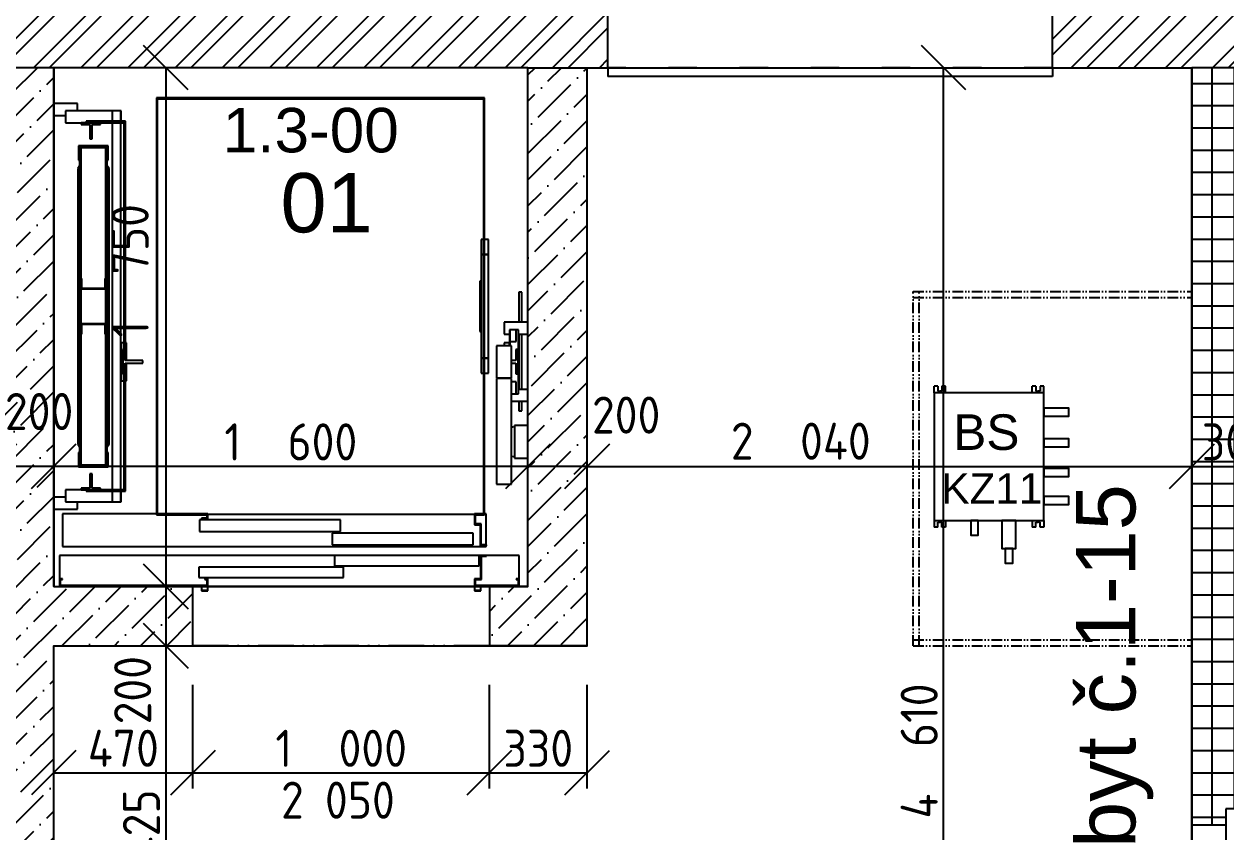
# Model space of a CAD drawing. Extents: x 4511820 to 5180432, y -1526536 to -944957.
# Drawn here: x 5105292 to 5109347, y -1288903 to -1286178 of the extents above; entities that cross this region are included whole.
import ezdxf

# ---------------------------------------------------------------- set-up
doc = ezdxf.new("R2010")
doc.units = 0
doc.header["$MEASUREMENT"] = 0
doc.linetypes.add('ACAD_ISO03W100', pattern=[30, 12, -18])
doc.linetypes.add('ACAD_ISO12W100', pattern=[22, 12, -3, 0.5, -3, 0.5, -3])
doc.layers.get('0').update_dxf_attribs({"linetype": 'CONTINUOUS'})
doc.layers.get('Defpoints').update_dxf_attribs({"color": 61, "linetype": 'CONTINUOUS'})
for name, color, linetype in [('KÓTY', 4, 'CONTINUOUS'), ('MÚRY', 1, 'CONTINUOUS'), ('Plochy', 41, 'CONTINUOUS'), ('POPIS', 7, 'CONTINUOUS'), ('POZEMOK', 7, 'CONTINUOUS'), ('TENKÁ', 7, 'CONTINUOUS'), ('ZZ-chladenie', 133, 'CONTINUOUS'), ('ŠRAFY', 82, 'CONTINUOUS')]:
    doc.layers.add(name, color=color, linetype=linetype)
doc.styles.add('ARIAL', font='arial.ttf')
doc.styles.add('Style-Arial', font='arial.ttf')
doc.styles.add('STYLE1', font='isocp.shx')
doc.dimstyles.new('STANDARD-50', dxfattribs={"dimtxt": 125, "dimasz": 150, "dimexe": 10, "dimexo": 200, "dimgap": 20, "dimtad": 1, "dimdsep": 46, "dimlunit": 6, "dimtxsty": 'STYLE1', "dimblk1": 'OBLIQUE', "dimblk2": 'OBLIQUE', "dimsah": 1, "dimcen": 2.5, "dimse1": 1, "dimse2": 1, "dimadec": 0, "dimazin": 0, "dimtfac": 1, "dimtmove": 1, "dimatfit": 3, "dimldrblk": 'OBLIQUE', "dimfxl": 1, "dimtolj": 1, "dimtzin": 0, "dimarcsym": 0})
pattern_1 = [(45, (115395, 30907.69), (-79.549513, 79.549513), []), (45, (115448.03, 30907.69), (-79.549513, 79.549513), [])]
pattern_2 = [(45, (604181.81, 171484.67), (33.1456304, 121.533978), [156.25, -31.25, 0, -31.25])]

# ---------------------------------------------------------------- blocks, each defined once
blk = doc.blocks.new('_OBLIQUE')
at = {"color": 0, "linetype": 'ByBlock'}
blk.add_line((-0.5, -0.5), (0.5, 0.5), dxfattribs=at)
blk = doc.blocks.new('*D24715')
at = {"layer": 'Defpoints', "color": 0}
for p in [(5109232.5, -1283275.5), (5109232.5, -1286325.2), (5109532.5, -1286325.2)]:
    blk.add_point(p, dxfattribs=at)
at = {"layer": 'KÓTY', "color": 0, "lineweight": -2}
blk.add_line((5109532.5, -1283275.5), (5109232.5, -1283275.5), dxfattribs=at)
at = {"layer": 'KÓTY', "color": 0, "linetype": 'ByBlock', "lineweight": -2, "xscale": 150, "yscale": 150, "zscale": 150, "rotation": 180}
blk.add_blockref('_OBLIQUE', (5109232.5, -1283275.5), dxfattribs=at)
at = {"layer": 'KÓTY', "color": 0, "linetype": 'ByBlock', "lineweight": -2, "xscale": 150, "yscale": 150, "zscale": 150}
blk.add_blockref('_OBLIQUE', (5109532.5, -1283275.5), dxfattribs=at)
at = {"layer": 'KÓTY', "color": 0, "insert": (5109382.5, -1283193), "char_height": 125, "attachment_point": 5, "style": 'STYLE1'}
blk.add_mtext('\\A1;300', dxfattribs=at)
blk = doc.blocks.new('*D24716')
at = {"layer": 'Defpoints', "color": 0}
for p in [(5102892.5, -1283275.5), (5102892.5, -1286325.2), (5109232.5, -1286325.2)]:
    blk.add_point(p, dxfattribs=at)
at = {"layer": 'KÓTY', "color": 0, "lineweight": -2}
blk.add_line((5109232.5, -1283275.5), (5102892.5, -1283275.5), dxfattribs=at)
at = {"layer": 'KÓTY', "color": 0, "linetype": 'ByBlock', "lineweight": -2, "xscale": 150, "yscale": 150, "zscale": 150, "rotation": 180}
blk.add_blockref('_OBLIQUE', (5102892.5, -1283275.5), dxfattribs=at)
at = {"layer": 'KÓTY', "color": 0, "linetype": 'ByBlock', "lineweight": -2, "xscale": 150, "yscale": 150, "zscale": 150}
blk.add_blockref('_OBLIQUE', (5109232.5, -1283275.5), dxfattribs=at)
at = {"layer": 'KÓTY', "color": 0, "insert": (5106062.5, -1283193), "char_height": 125, "attachment_point": 5, "style": 'STYLE1'}
blk.add_mtext('\\A1;6ﾠ340', dxfattribs=at)
blk = doc.blocks.new('*D24862')
at = {"layer": 'Defpoints', "color": 0}
for p in [(5106992.5, -1287670), (5106992.5, -1287840.7), (5107192.5, -1288040.7)]:
    blk.add_point(p, dxfattribs=at)
at = {"layer": 'KÓTY', "color": 0, "lineweight": -2}
blk.add_line((5107192.5, -1287670), (5106992.5, -1287670), dxfattribs=at)
at = {"layer": 'KÓTY', "color": 0, "linetype": 'ByBlock', "lineweight": -2, "xscale": 150, "yscale": 150, "zscale": 150, "rotation": 180}
blk.add_blockref('_OBLIQUE', (5106992.5, -1287670), dxfattribs=at)
at = {"layer": 'KÓTY', "color": 0, "linetype": 'ByBlock', "lineweight": -2, "xscale": 150, "yscale": 150, "zscale": 150}
blk.add_blockref('_OBLIQUE', (5107192.5, -1287670), dxfattribs=at)
at = {"layer": 'KÓTY', "color": 0, "insert": (5107324, -1287497), "char_height": 125, "attachment_point": 5, "style": 'STYLE1'}
blk.add_mtext('\\A1;200', dxfattribs=at)
blk = doc.blocks.new('*D24863')
at = {"layer": 'Defpoints', "color": 0}
for p in [(5105392.5, -1287670), (5105392.5, -1287840.7), (5106992.5, -1287840.7)]:
    blk.add_point(p, dxfattribs=at)
at = {"layer": 'KÓTY', "color": 0, "lineweight": -2}
blk.add_line((5106992.5, -1287670), (5105392.5, -1287670), dxfattribs=at)
at = {"layer": 'KÓTY', "color": 0, "linetype": 'ByBlock', "lineweight": -2, "xscale": 150, "yscale": 150, "zscale": 150, "rotation": 180}
blk.add_blockref('_OBLIQUE', (5105392.5, -1287670), dxfattribs=at)
at = {"layer": 'KÓTY', "color": 0, "linetype": 'ByBlock', "lineweight": -2, "xscale": 150, "yscale": 150, "zscale": 150}
blk.add_blockref('_OBLIQUE', (5106992.5, -1287670), dxfattribs=at)
at = {"layer": 'KÓTY', "color": 0, "insert": (5106192.5, -1287587.5), "char_height": 125, "attachment_point": 5, "style": 'STYLE1'}
blk.add_mtext('\\A1;1ﾠ600', dxfattribs=at)
blk = doc.blocks.new('*D24864')
at = {"layer": 'Defpoints', "color": 0}
for p in [(5105192.5, -1287670), (5105192.5, -1287750.7), (5105392.5, -1287840.7)]:
    blk.add_point(p, dxfattribs=at)
at = {"layer": 'KÓTY', "color": 0, "lineweight": -2}
blk.add_line((5105392.5, -1287670), (5105192.5, -1287670), dxfattribs=at)
at = {"layer": 'KÓTY', "color": 0, "linetype": 'ByBlock', "lineweight": -2, "xscale": 150, "yscale": 150, "zscale": 150, "rotation": 180}
blk.add_blockref('_OBLIQUE', (5105192.5, -1287670), dxfattribs=at)
at = {"layer": 'KÓTY', "color": 0, "linetype": 'ByBlock', "lineweight": -2, "xscale": 150, "yscale": 150, "zscale": 150}
blk.add_blockref('_OBLIQUE', (5105392.5, -1287670), dxfattribs=at)
at = {"layer": 'KÓTY', "color": 0, "insert": (5105343.3, -1287485), "char_height": 125, "attachment_point": 5, "style": 'STYLE1'}
blk.add_mtext('\\A1;200', dxfattribs=at)
blk = doc.blocks.new('*D24902')
at = {"layer": 'Defpoints', "color": 0}
for p in [(5108395, -1286325.2), (5108762.5, -1286325.2), (5108432.5, -1290935.2)]:
    blk.add_point(p, dxfattribs=at)
at = {"layer": 'KÓTY', "color": 0, "lineweight": -2}
blk.add_line((5108395, -1290935.2), (5108395, -1286325.2), dxfattribs=at)
at = {"layer": 'KÓTY', "color": 0, "linetype": 'ByBlock', "lineweight": -2, "xscale": 150, "yscale": 150, "zscale": 150}
for p, rotation in [((5108395, -1286325.2), 90), ((5108395, -1290935.2), 270)]:
    blk.add_blockref('_OBLIQUE', p, dxfattribs=dict(at, rotation=rotation))
at = {"layer": 'KÓTY', "color": 0, "insert": (5108312.5, -1288630.2), "char_height": 125, "attachment_point": 5, "rotation": 90, "style": 'STYLE1'}
blk.add_mtext('\\A1;4ﾠ610', dxfattribs=at)
blk = doc.blocks.new('*D25607')
at = {"layer": 'Defpoints', "color": 0}
for p in [(5105392.5, -1288275.2), (5105862.5, -1288275.2), (5105862.5, -1288703.5)]:
    blk.add_point(p, dxfattribs=at)
at = {"layer": 'KÓTY', "color": 0, "lineweight": -2}
blk.add_line((5105392.5, -1288703.5), (5105862.5, -1288703.5), dxfattribs=at)
at = {"layer": 'KÓTY', "color": 0, "linetype": 'ByBlock', "lineweight": -2, "xscale": 150, "yscale": 150, "zscale": 150, "rotation": 180}
blk.add_blockref('_OBLIQUE', (5105392.5, -1288703.5), dxfattribs=at)
at = {"layer": 'KÓTY', "color": 0, "linetype": 'ByBlock', "lineweight": -2, "xscale": 150, "yscale": 150, "zscale": 150}
blk.add_blockref('_OBLIQUE', (5105862.5, -1288703.5), dxfattribs=at)
at = {"layer": 'KÓTY', "color": 0, "insert": (5105627.5, -1288621), "char_height": 125, "attachment_point": 5, "style": 'STYLE1'}
blk.add_mtext('\\A1;470', dxfattribs=at)
blk = doc.blocks.new('*D25608')
at = {"layer": 'Defpoints', "color": 0}
for p in [(5105862.5, -1288275.2), (5106862.5, -1288275.2), (5106862.5, -1288703.5)]:
    blk.add_point(p, dxfattribs=at)
at = {"layer": 'KÓTY', "color": 0, "lineweight": -2}
blk.add_line((5105862.5, -1288703.5), (5106862.5, -1288703.5), dxfattribs=at)
at = {"layer": 'KÓTY', "color": 0, "linetype": 'ByBlock', "lineweight": -2, "xscale": 150, "yscale": 150, "zscale": 150, "rotation": 180}
blk.add_blockref('_OBLIQUE', (5105862.5, -1288703.5), dxfattribs=at)
at = {"layer": 'KÓTY', "color": 0, "linetype": 'ByBlock', "lineweight": -2, "xscale": 150, "yscale": 150, "zscale": 150}
blk.add_blockref('_OBLIQUE', (5106862.5, -1288703.5), dxfattribs=at)
at = {"layer": 'KÓTY', "color": 0, "insert": (5106362.5, -1288621), "char_height": 125, "attachment_point": 5, "style": 'STYLE1'}
blk.add_mtext('\\A1;1ﾠ000', dxfattribs=at)
blk = doc.blocks.new('*D25609')
at = {"layer": 'Defpoints', "color": 0}
for p in [(5106862.5, -1288275.2), (5107192.5, -1288275.2), (5107192.5, -1288703.5)]:
    blk.add_point(p, dxfattribs=at)
at = {"layer": 'KÓTY', "color": 0, "lineweight": -2}
blk.add_line((5106862.5, -1288703.5), (5107192.5, -1288703.5), dxfattribs=at)
at = {"layer": 'KÓTY', "color": 0, "linetype": 'ByBlock', "lineweight": -2, "xscale": 150, "yscale": 150, "zscale": 150, "rotation": 180}
blk.add_blockref('_OBLIQUE', (5106862.5, -1288703.5), dxfattribs=at)
at = {"layer": 'KÓTY', "color": 0, "linetype": 'ByBlock', "lineweight": -2, "xscale": 150, "yscale": 150, "zscale": 150}
blk.add_blockref('_OBLIQUE', (5107192.5, -1288703.5), dxfattribs=at)
at = {"layer": 'KÓTY', "color": 0, "insert": (5107027.5, -1288621), "char_height": 125, "attachment_point": 5, "style": 'STYLE1'}
blk.add_mtext('\\A1;330', dxfattribs=at)
blk = doc.blocks.new('*D25627')
at = {"layer": 'Defpoints', "color": 0}
for p in [(5105544, -1286325.2), (5105544, -1288075.2), (5105771, -1288075.2)]:
    blk.add_point(p, dxfattribs=at)
at = {"layer": 'KÓTY', "color": 0, "lineweight": -2}
blk.add_line((5105771, -1286325.2), (5105771, -1288075.2), dxfattribs=at)
at = {"layer": 'KÓTY', "color": 0, "linetype": 'ByBlock', "lineweight": -2, "xscale": 150, "yscale": 150, "zscale": 150}
for p, rotation in [((5105771, -1286325.2), 90), ((5105771, -1288075.2), 270)]:
    blk.add_blockref('_OBLIQUE', p, dxfattribs=dict(at, rotation=rotation))
at = {"layer": 'KÓTY', "color": 0, "insert": (5105650.5, -1287010.5), "char_height": 125, "attachment_point": 5, "rotation": 90, "style": 'STYLE1'}
blk.add_mtext('\\A1;1ﾠ750', dxfattribs=at)
blk = doc.blocks.new('*D25628')
at = {"layer": 'Defpoints', "color": 0}
for p in [(5105544, -1288075.2), (5105544, -1288275.2), (5105771, -1288275.2)]:
    blk.add_point(p, dxfattribs=at)
at = {"layer": 'KÓTY', "color": 0, "lineweight": -2}
blk.add_line((5105771, -1288075.2), (5105771, -1288275.2), dxfattribs=at)
at = {"layer": 'KÓTY', "color": 0, "linetype": 'ByBlock', "lineweight": -2, "xscale": 150, "yscale": 150, "zscale": 150}
for p, rotation in [((5105771, -1288075.2), 90), ((5105771, -1288275.2), 270)]:
    blk.add_blockref('_OBLIQUE', p, dxfattribs=dict(at, rotation=rotation))
at = {"layer": 'KÓTY', "color": 0, "insert": (5105659, -1288425), "char_height": 125, "attachment_point": 5, "rotation": 90, "style": 'STYLE1'}
blk.add_mtext('\\A1;200', dxfattribs=at)
blk = doc.blocks.new('*D25629')
at = {"layer": 'Defpoints', "color": 0}
for p in [(5105392.5, -1288275.2), (5105392.5, -1289700.2), (5105771, -1289700.2)]:
    blk.add_point(p, dxfattribs=at)
at = {"layer": 'KÓTY', "color": 0, "lineweight": -2}
blk.add_line((5105771, -1288275.2), (5105771, -1289700.2), dxfattribs=at)
at = {"layer": 'KÓTY', "color": 0, "linetype": 'ByBlock', "lineweight": -2, "xscale": 150, "yscale": 150, "zscale": 150}
for p, rotation in [((5105771, -1288275.2), 90), ((5105771, -1289700.2), 270)]:
    blk.add_blockref('_OBLIQUE', p, dxfattribs=dict(at, rotation=rotation))
at = {"layer": 'KÓTY', "color": 0, "insert": (5105688.5, -1288987.7), "char_height": 125, "attachment_point": 5, "rotation": 90, "style": 'STYLE1'}
blk.add_mtext('\\A1;1ﾠ425', dxfattribs=at)
blk = doc.blocks.new('*D25636')
at = {"layer": 'Defpoints', "color": 0}
for p in [(5109232.5, -1287670), (5107192.5, -1288275.2), (5109232.5, -1288275.2)]:
    blk.add_point(p, dxfattribs=at)
at = {"layer": 'KÓTY', "color": 0, "lineweight": -2}
blk.add_line((5107192.5, -1287670), (5109232.5, -1287670), dxfattribs=at)
at = {"layer": 'KÓTY', "color": 0, "linetype": 'ByBlock', "lineweight": -2, "xscale": 150, "yscale": 150, "zscale": 150, "rotation": 180}
blk.add_blockref('_OBLIQUE', (5107192.5, -1287670), dxfattribs=at)
at = {"layer": 'KÓTY', "color": 0, "linetype": 'ByBlock', "lineweight": -2, "xscale": 150, "yscale": 150, "zscale": 150}
blk.add_blockref('_OBLIQUE', (5109232.5, -1287670), dxfattribs=at)
at = {"layer": 'KÓTY', "color": 0, "insert": (5107913, -1287585.1), "char_height": 125, "attachment_point": 5, "style": 'STYLE1'}
blk.add_mtext('\\A1;2ﾠ040', dxfattribs=at)
blk = doc.blocks.new('*D25637')
at = {"layer": 'Defpoints', "color": 0}
for p in [(5109232.5, -1287670), (5109532.5, -1287670), (5109532.5, -1287670)]:
    blk.add_point(p, dxfattribs=at)
at = {"layer": 'KÓTY', "color": 0, "lineweight": -2}
blk.add_line((5109232.5, -1287670), (5109532.5, -1287670), dxfattribs=at)
at = {"layer": 'KÓTY', "color": 0, "linetype": 'ByBlock', "lineweight": -2, "xscale": 150, "yscale": 150, "zscale": 150, "rotation": 180}
blk.add_blockref('_OBLIQUE', (5109232.5, -1287670), dxfattribs=at)
at = {"layer": 'KÓTY', "color": 0, "linetype": 'ByBlock', "lineweight": -2, "xscale": 150, "yscale": 150, "zscale": 150}
blk.add_blockref('_OBLIQUE', (5109532.5, -1287670), dxfattribs=at)
at = {"layer": 'KÓTY', "color": 0, "insert": (5109382.5, -1287587.5), "char_height": 125, "attachment_point": 5, "style": 'STYLE1'}
blk.add_mtext('\\A1;300', dxfattribs=at)

msp = doc.modelspace()

# ---------------------------------------------------------------- hatches: boundary and pattern name
at = {"layer": 'ŠRAFY'}
h = msp.add_hatch(dxfattribs=at)
h.set_pattern_fill('ANSI32', color=256, scale=300)
h.set_pattern_definition(pattern_1)
h.paths.add_polyline_path([(5105137.5, -1285945.191), (5105137.5, -1286325.191), (5105192.5, -1286325.191), (5105392.5, -1286325.191), (5106992.5, -1286325.191), (5107192.5, -1286325.191), (5107262.5, -1286325.191), (5107262.5, -1285945.191)])
h = msp.add_hatch(dxfattribs=at)
h.set_pattern_fill('ANSI32', color=256, scale=300)
h.set_pattern_definition(pattern_1)
h.paths.add_polyline_path([(5110512.5, -1285945.191), (5108762.5, -1285945.191), (5108762.5, -1286325.191), (5109232.5, -1286325.191), (5109532.5, -1286325.191), (5110512.5, -1286325.191)])
h = msp.add_hatch(dxfattribs=at)
h.set_pattern_fill('ANSI36', color=256, scale=500)
h.set_pattern_definition(pattern_2)
h.paths.add_polyline_path([(5105862.5, -1288075.191), (5105392.5, -1288075.191), (5105392.5, -1286325.191), (5105192.5, -1286325.191), (5105192.5, -1289700.191), (5105392.5, -1289700.191), (5105392.5, -1288275.191), (5105862.5, -1288275.191)])
h = msp.add_hatch(dxfattribs=at)
h.set_pattern_fill('ANSI36', color=256, scale=500)
h.set_pattern_definition(pattern_2)
h.paths.add_polyline_path([(5106862.5, -1288275.191), (5107192.5, -1288275.191), (5107192.5, -1286325.191), (5106992.5, -1286325.191), (5106992.5, -1288075.191), (5106862.5, -1288075.191)])
at = {"layer": 'ŠRAFY', "ltscale": 0.25}
h = msp.add_hatch(dxfattribs=at)
h.set_pattern_fill('ANSI37', color=256, scale=600, angle=45)
h.set_pattern_definition([(90, (-3307273.674, 493071.734), (-75, 1e-14), []), (180, (-3307273.674, 493071.734), (-1e-14, -75), [])])
h.paths.add_polyline_path([(5109532.5, -1288825.191), (5109532.5, -1288750.191), (5109532.5, -1288635.191), (5109532.5, -1286325.191), (5109232.5, -1286325.191), (5109232.5, -1288880.191), (5109347.5, -1288880.191), (5109347.5, -1288825.191)])

# ---------------------------------------------------------------- linework, layer by layer
at = {"layer": 'KÓTY'}
for p, q in [((5105862.5, -1288756.903), (5105862.5, -1288406.903)), ((5106862.5, -1288756.903), (5106862.5, -1288406.903)), ((5107192.5, -1288756.903), (5107192.5, -1288406.903))]:
    msp.add_line(p, q, dxfattribs=at)
at = {"layer": 'MÚRY'}
for p, q in [((5107262.5, -1286325.191), (5107262.5, -1285785.191)), ((5108762.5, -1286325.191), (5108762.5, -1285785.191)), ((5105392.5, -1288075.191), (5105392.5, -1286325.191)), ((5106992.5, -1286325.191), (5105392.5, -1286325.191)), ((5106992.5, -1288075.191), (5106992.5, -1286325.191)), ((5106992.5, -1287183.941), (5106992.5, -1286325.191)), ((5107192.5, -1286325.191), (5107262.5, -1286325.191)), ((5107192.5, -1288275.191), (5107192.5, -1286325.191)), ((5108762.5, -1286325.191), (5109232.5, -1286325.191)), ((5109232.5, -1288930.191), (5109232.5, -1286325.191)), ((5105392.5, -1288075.191), (5105862.5, -1288075.191)), ((5105862.5, -1288275.191), (5105862.5, -1288075.191)), ((5106992.5, -1288075.191), (5106862.5, -1288075.191)), ((5106862.5, -1288075.191), (5106862.5, -1288275.191)), ((5105392.5, -1289700.191), (5105392.5, -1288275.191)), ((5105392.5, -1288275.191), (5105862.5, -1288275.191)), ((5107192.5, -1288275.191), (5106862.5, -1288275.191)), ((5109532.5, -1288825.191), (5109347.5, -1288825.191)), ((5109347.5, -1288825.191), (5109347.5, -1288930.191))]:
    msp.add_line(p, q, dxfattribs=at)
at = {"layer": 'Plochy'}
for points in [[(5102892.5, -1290935.191), (5102892.5, -1289385.191), (5104092.5, -1289385.191), (5104092.5, -1289665.191), (5105192.5, -1289665.191), (5105192.5, -1289700.191), (5105392.5, -1289700.191), (5105392.5, -1288275.191), (5107192.5, -1288275.191), (5107192.5, -1286325.191), (5109232.5, -1286325.191), (5109232.5, -1295280.191), (5107632.5, -1295280.191), (5107632.5, -1290935.191), (5107192.5, -1290935.191), (5107192.5, -1290820.191), (5106192.5, -1290820.191), (5106192.5, -1290935.191)], [(5106992.5, -1286325.191), (5105392.5, -1286325.191), (5105392.5, -1288075.191), (5106992.5, -1288075.191)]]:
    msp.add_lwpolyline(points, close=True, dxfattribs=at)
at = {"layer": 'POZEMOK'}
for p, q in [((5105472.5, -1286446.191), (5105392.5, -1286446.191)), ((5105472.5, -1286471.191), (5105472.5, -1286446.191)), ((5105392.5, -1286486.191), (5105432.5, -1286486.191)), ((5105432.5, -1286471.191), (5105432.5, -1286511.191)), ((5105620.25, -1286471.191), (5105432.5, -1286471.191)), ((5105619.25, -1286471.191), (5105590.25, -1286471.191)), ((5105590.25, -1286471.191), (5105590.25, -1286506.191)), ((5105619.25, -1286506.191), (5105619.25, -1286471.191)), ((5105620.25, -1286506.191), (5105620.25, -1286471.191)), ((5105432.5, -1286511.191), (5105502.5, -1286511.191)), ((5105485.75, -1286511.191), (5105485.75, -1286516.991)), ((5105550.75, -1286511.191), (5105485.75, -1286511.191)), ((5105485.75, -1286516.991), (5105514.25, -1286516.991)), ((5105502.5, -1286506.191), (5105502.5, -1286511.191)), ((5105634.5, -1286506.191), (5105502.5, -1286506.191)), ((5105502.5, -1286511.191), (5105634.5, -1286511.191)), ((5105514.25, -1286516.991), (5105514.25, -1286565.191)), ((5105522.25, -1286565.191), (5105522.25, -1286516.991)), ((5105522.25, -1286516.991), (5105550.75, -1286516.991)), ((5105550.75, -1286516.991), (5105550.75, -1286511.191)), ((5105590.25, -1286511.191), (5105590.25, -1287749.191)), ((5105619.25, -1287749.191), (5105619.25, -1286511.191)), ((5105634.5, -1286511.191), (5105629.5, -1286511.191)), ((5105629.5, -1286511.191), (5105629.5, -1287276.191)), ((5105634.5, -1286511.191), (5105634.5, -1286506.191)), ((5105634.5, -1287312.691), (5105634.5, -1286511.191)), ((5105514.25, -1286565.191), (5105522.25, -1286565.191)), ((5105576.5, -1286589.191), (5105476.5, -1286589.191)), ((5105476.5, -1286589.191), (5105476.5, -1286637.191)), ((5105479.5, -1286592.191), (5105479.5, -1286595.191)), ((5105479.5, -1286592.191), (5105479.5, -1286595.191)), ((5105479.5, -1286592.191), (5105573.5, -1286592.191)), ((5105479.5, -1286637.191), (5105479.5, -1286592.191)), ((5105485.5, -1286595.191), (5105479.5, -1286595.191)), ((5105479.5, -1286595.191), (5105479.5, -1287037.691)), ((5105485.5, -1286595.191), (5105485.5, -1286592.191)), ((5105485.5, -1286595.191), (5105485.5, -1286592.191)), ((5105567.5, -1286595.191), (5105485.5, -1286595.191)), ((5105485.5, -1287037.691), (5105485.5, -1286595.191)), ((5105488, -1286595.191), (5105488, -1286592.191)), ((5105488, -1286592.191), (5105488, -1286595.191)), ((5105565, -1286595.191), (5105565, -1286592.191)), ((5105565, -1286592.191), (5105565, -1286595.191)), ((5105573.5, -1286595.191), (5105567.5, -1286595.191)), ((5105567.5, -1286595.191), (5105567.5, -1287037.691)), ((5105568, -1286595.191), (5105568, -1286592.191)), ((5105573.5, -1286592.191), (5105573.5, -1286637.191)), ((5105573.5, -1287037.691), (5105573.5, -1286595.191)), ((5105576.5, -1286637.191), (5105576.5, -1286589.191)), ((5105476.5, -1286637.191), (5105479.5, -1286637.191)), ((5105573.5, -1286637.191), (5105576.5, -1286637.191)), ((5105479.5, -1286656.191), (5105473.5, -1286665.191)), ((5105473.5, -1286665.191), (5105473.5, -1287595.191)), ((5105579.5, -1286665.191), (5105573.5, -1286656.191)), ((5105579.5, -1287595.191), (5105579.5, -1286665.191)), ((5106835, -1286905.191), (5106835, -1286955.191)), ((5106842.5, -1286905.191), (5106835, -1286905.191)), ((5106860, -1286905.191), (5106845.5, -1286905.191)), ((5106860, -1286955.191), (5106860, -1286905.191)), ((5106835, -1286955.191), (5106835, -1287305.191)), ((5106842.5, -1286955.191), (5106835, -1286955.191)), ((5106835, -1286955.191), (5106842.5, -1286955.191)), ((5106860, -1286955.191), (5106845.5, -1286955.191)), ((5106845.5, -1286955.191), (5106860, -1286955.191)), ((5106860, -1287305.191), (5106860, -1286955.191)), ((5105485.5, -1287037.691), (5105479.5, -1287037.691)), ((5105479.5, -1287037.691), (5105479.5, -1287071.691)), ((5105485.5, -1287036.691), (5105485.5, -1287071.691)), ((5105487.5, -1287036.691), (5105485.5, -1287036.691)), ((5105485.5, -1287071.691), (5105485.5, -1287037.691)), ((5105487.5, -1287069.691), (5105487.5, -1287036.691)), ((5105565.5, -1287036.691), (5105565.5, -1287069.691)), ((5105567.5, -1287036.691), (5105565.5, -1287036.691)), ((5105567.5, -1287071.691), (5105567.5, -1287036.691)), ((5105573.5, -1287037.691), (5105567.5, -1287037.691)), ((5105567.5, -1287037.691), (5105567.5, -1287071.691)), ((5105573.5, -1287071.691), (5105573.5, -1287037.691)), ((5106830, -1287045.191), (5106830, -1287055.191)), ((5106835, -1287045.191), (5106830, -1287045.191)), ((5106830, -1287055.191), (5106830, -1287205.191)), ((5106835, -1287055.191), (5106830, -1287055.191)), ((5106835, -1287055.191), (5106835, -1287045.191)), ((5106835, -1287205.191), (5106835, -1287055.191)), ((5105479.5, -1287071.691), (5105485.5, -1287071.691)), ((5105479.5, -1287071.691), (5105479.5, -1287188.691)), ((5105485.5, -1287071.691), (5105567.5, -1287071.691)), ((5105485.5, -1287188.691), (5105485.5, -1287071.691)), ((5105565.5, -1287069.691), (5105487.5, -1287069.691)), ((5105567.5, -1287071.691), (5105567.5, -1287188.691)), ((5105567.5, -1287071.691), (5105573.5, -1287071.691)), ((5105573.5, -1287188.691), (5105573.5, -1287071.691)), ((5106971.625, -1287082.191), (5106961.625, -1287082.191)), ((5106961.625, -1287082.191), (5106961.625, -1287183.941)), ((5106971.625, -1287183.941), (5106971.625, -1287082.191)), ((5105485.5, -1287188.691), (5105479.5, -1287188.691)), ((5105479.5, -1287188.691), (5105479.5, -1287222.691)), ((5105485.5, -1287222.691), (5105485.5, -1287188.691)), ((5105485.5, -1287188.691), (5105485.5, -1287223.691)), ((5105567.5, -1287188.691), (5105485.5, -1287188.691)), ((5105487.5, -1287223.691), (5105487.5, -1287190.691)), ((5105487.5, -1287190.691), (5105565.5, -1287190.691)), ((5105565.5, -1287190.691), (5105565.5, -1287223.691)), ((5105573.5, -1287188.691), (5105567.5, -1287188.691)), ((5105567.5, -1287188.691), (5105567.5, -1287222.691)), ((5105567.5, -1287223.691), (5105567.5, -1287188.691)), ((5105573.5, -1287222.691), (5105573.5, -1287188.691)), ((5106830, -1287205.191), (5106830, -1287215.191)), ((5106830, -1287205.191), (5106835, -1287205.191)), ((5106830, -1287215.191), (5106835, -1287215.191)), ((5106835, -1287215.191), (5106835, -1287205.191)), ((5106992.5, -1287183.941), (5106912.5, -1287183.941)), ((5106912.5, -1287183.941), (5106912.5, -1287223.941)), ((5106952.5, -1287208.941), (5106930.75, -1287208.941)), ((5106930.75, -1287208.941), (5106930.75, -1287248.941)), ((5106960.75, -1287208.941), (5106931.75, -1287208.941)), ((5106931.75, -1287208.941), (5106931.75, -1287263.191)), ((5106952.5, -1287248.941), (5106952.5, -1287208.941)), ((5106960.75, -1287425.441), (5106960.75, -1287208.941)), ((5105479.5, -1287222.691), (5105485.5, -1287222.691)), ((5105479.5, -1287222.691), (5105479.5, -1287665.191)), ((5105485.5, -1287665.191), (5105485.5, -1287222.691)), ((5105485.5, -1287223.691), (5105487.5, -1287223.691)), ((5105565.5, -1287223.691), (5105567.5, -1287223.691)), ((5105567.5, -1287222.691), (5105573.5, -1287222.691)), ((5105567.5, -1287222.691), (5105567.5, -1287665.191)), ((5105573.5, -1287665.191), (5105573.5, -1287222.691)), ((5105629.5, -1287253.191), (5105620.25, -1287253.191)), ((5105620.25, -1287253.191), (5105620.25, -1287381.191)), ((5105638.25, -1287253.191), (5105634.5, -1287253.191)), ((5105638.25, -1287312.691), (5105638.25, -1287253.191)), ((5106912.5, -1287223.941), (5106930.75, -1287223.941)), ((5106930.75, -1287253.191), (5106912.75, -1287253.191)), ((5106912.75, -1287253.191), (5106912.75, -1287263.191)), ((5106930.75, -1287248.941), (5106952.5, -1287248.941)), ((5106930.75, -1287263.191), (5106930.75, -1287253.191)), ((5106960.75, -1287223.941), (5106992.5, -1287223.941)), ((5106961.625, -1287223.941), (5106961.625, -1287410.441)), ((5106971.625, -1287410.441), (5106971.625, -1287223.941)), ((5105633.5, -1287276.191), (5105625.25, -1287276.191)), ((5105625.25, -1287276.191), (5105625.25, -1287358.191)), ((5105633.5, -1287312.691), (5105633.5, -1287276.191)), ((5106937, -1287263.191), (5106887, -1287263.191)), ((5106887, -1287263.191), (5106887, -1287371.191)), ((5106937, -1287371.191), (5106937, -1287263.191)), ((5106959.75, -1287276.191), (5106951.5, -1287276.191)), ((5106951.5, -1287276.191), (5106951.5, -1287312.691)), ((5106959.75, -1287358.191), (5106959.75, -1287276.191)), ((5105693.5, -1287312.691), (5105633.5, -1287312.691)), ((5105633.5, -1287321.691), (5105693.5, -1287321.691)), ((5105633.5, -1287358.191), (5105633.5, -1287321.691)), ((5105634.5, -1287749.191), (5105634.5, -1287321.691)), ((5105638.25, -1287381.191), (5105638.25, -1287321.691)), ((5105693.5, -1287321.691), (5105693.5, -1287312.691)), ((5106835, -1287305.191), (5106835, -1287355.191)), ((5106842.5, -1287305.191), (5106835, -1287305.191)), ((5106835, -1287305.191), (5106842.5, -1287305.191)), ((5106860, -1287305.191), (5106845.5, -1287305.191)), ((5106845.5, -1287305.191), (5106860, -1287305.191)), ((5106860, -1287355.191), (5106860, -1287305.191)), ((5106951.5, -1287312.691), (5106937, -1287312.691)), ((5106937, -1287321.691), (5106951.5, -1287321.691)), ((5106951.5, -1287321.691), (5106951.5, -1287358.191)), ((5105620.25, -1287381.191), (5105629.5, -1287381.191)), ((5105625.25, -1287358.191), (5105633.5, -1287358.191)), ((5105629.5, -1287358.191), (5105629.5, -1287749.191)), ((5105634.5, -1287381.191), (5105638.25, -1287381.191)), ((5106835, -1287355.191), (5106842.5, -1287355.191)), ((5106845.5, -1287355.191), (5106860, -1287355.191)), ((5106887, -1287371.191), (5106937, -1287371.191)), ((5106937, -1287373.191), (5106887, -1287373.191)), ((5106887, -1287373.191), (5106887, -1287730.191)), ((5106890.625, -1287371.191), (5106890.625, -1287373.191)), ((5106895.625, -1287373.191), (5106895.625, -1287371.191)), ((5106906.625, -1287371.191), (5106906.625, -1287373.191)), ((5106911.625, -1287371.191), (5106911.625, -1287373.191)), ((5106912.75, -1287371.191), (5106912.75, -1287373.191)), ((5106930.75, -1287373.191), (5106930.75, -1287371.191)), ((5106931.75, -1287371.191), (5106931.75, -1287373.191)), ((5106937, -1287730.191), (5106937, -1287373.191)), ((5106951.5, -1287358.191), (5106959.75, -1287358.191)), ((5106961.625, -1287345.191), (5106960.75, -1287345.191)), ((5106960.75, -1287365.191), (5106961.625, -1287365.191)), ((5106961.625, -1287365.191), (5106961.625, -1287345.191)), ((5106952.5, -1287385.441), (5106937, -1287385.441)), ((5106952.5, -1287425.441), (5106952.5, -1287385.441)), ((5106961.625, -1287405.191), (5106960.75, -1287405.191)), ((5106992.5, -1287410.441), (5106960.75, -1287410.441)), ((5106961.625, -1287410.441), (5106961.625, -1287405.191)), ((5106937, -1287425.441), (5106960.75, -1287425.441)), ((5106937, -1287425.441), (5106952.5, -1287425.441)), ((5106937, -1287450.441), (5106992.5, -1287450.441)), ((5106961.625, -1287450.441), (5106961.625, -1287482.191)), ((5106971.625, -1287482.191), (5106971.625, -1287450.441)), ((5106961.625, -1287482.191), (5106971.625, -1287482.191)), ((5106943.5, -1287537.191), (5106937, -1287538.484)), ((5106947.5, -1287537.987), (5106943.5, -1287537.191)), ((5106992.5, -1287531.691), (5106947.5, -1287531.691)), ((5106947.5, -1287531.691), (5106947.5, -1287642.691)), ((5105473.5, -1287595.191), (5105479.5, -1287604.191)), ((5105479.5, -1287623.191), (5105476.5, -1287623.191)), ((5105476.5, -1287623.191), (5105476.5, -1287671.191)), ((5105479.5, -1287668.191), (5105479.5, -1287623.191)), ((5105573.5, -1287604.191), (5105579.5, -1287595.191)), ((5105576.5, -1287623.191), (5105573.5, -1287623.191)), ((5105573.5, -1287623.191), (5105573.5, -1287668.191)), ((5105576.5, -1287671.191), (5105576.5, -1287623.191)), ((5105479.5, -1287665.191), (5105479.5, -1287668.191)), ((5105479.5, -1287665.191), (5105479.5, -1287668.191)), ((5105479.5, -1287665.191), (5105485.5, -1287665.191)), ((5105485.5, -1287668.191), (5105485.5, -1287665.191)), ((5105485.5, -1287668.191), (5105485.5, -1287665.191)), ((5105485.5, -1287665.191), (5105567.5, -1287665.191)), ((5105488, -1287668.191), (5105488, -1287665.191)), ((5105488, -1287665.191), (5105488, -1287668.191)), ((5105565, -1287668.191), (5105565, -1287665.191)), ((5105565, -1287665.191), (5105565, -1287668.191)), ((5105567.5, -1287665.191), (5105573.5, -1287665.191)), ((5105568, -1287668.191), (5105568, -1287665.191)), ((5106937, -1287635.898), (5106943.5, -1287637.191)), ((5106943.5, -1287637.191), (5106947.5, -1287636.396)), ((5106947.5, -1287642.691), (5106992.5, -1287642.691)), ((5105476.5, -1287671.191), (5105576.5, -1287671.191)), ((5105573.5, -1287668.191), (5105479.5, -1287668.191)), ((5105522.25, -1287695.191), (5105514.25, -1287695.191)), ((5105514.25, -1287695.191), (5105514.25, -1287743.391)), ((5105522.25, -1287743.391), (5105522.25, -1287695.191)), ((5105514.25, -1287743.391), (5105485.75, -1287743.391)), ((5105485.75, -1287743.391), (5105485.75, -1287749.191)), ((5105550.75, -1287743.391), (5105522.25, -1287743.391)), ((5105550.75, -1287749.191), (5105550.75, -1287743.391)), ((5106887, -1287730.191), (5106937, -1287730.191)), ((5105432.5, -1287774.191), (5105392.5, -1287774.191)), ((5105432.5, -1287749.191), (5105432.5, -1287789.191)), ((5105502.5, -1287749.191), (5105432.5, -1287749.191)), ((5105485.75, -1287749.191), (5105550.75, -1287749.191)), ((5105502.5, -1287749.191), (5105502.5, -1287754.191)), ((5105634.5, -1287749.191), (5105502.5, -1287749.191)), ((5105502.5, -1287754.191), (5105634.5, -1287754.191)), ((5105590.25, -1287754.191), (5105590.25, -1287789.191)), ((5105619.25, -1287789.191), (5105619.25, -1287754.191)), ((5105620.25, -1287789.191), (5105620.25, -1287754.191)), ((5105629.5, -1287749.191), (5105634.5, -1287749.191)), ((5105634.5, -1287754.191), (5105634.5, -1287749.191)), ((5105392.5, -1287814.191), (5105472.5, -1287814.191)), ((5105432.5, -1287789.191), (5105620.25, -1287789.191)), ((5105472.5, -1287814.191), (5105472.5, -1287789.191)), ((5105590.25, -1287789.191), (5105619.25, -1287789.191)), ((5105739.5, -1287830.191), (5105422.5, -1287830.191)), ((5105422.5, -1287830.191), (5105422.5, -1287940.191)), ((5105912.5, -1287831.691), (5106812.5, -1287831.691)), ((5106851.5, -1287830.191), (5106845.5, -1287830.191)), ((5106851.5, -1287935.191), (5106851.5, -1287830.191)), ((5105422.5, -1287940.191), (5106851.5, -1287940.191)), ((5106851.5, -1287940.191), (5106851.5, -1287938.191)), ((5106340.05, -1287970.191), (5105412.5, -1287970.191)), ((5105412.5, -1287970.191), (5105412.5, -1288049.191)), ((5106832.5, -1287970.191), (5106827.45, -1287970.191)), ((5106852.5, -1287970.191), (5106832.5, -1287970.191)), ((5106832.5, -1287970.191), (5106832.5, -1288049.191)), ((5106835.5, -1287973.191), (5106852.5, -1287973.191)), ((5106835.5, -1288052.191), (5106835.5, -1287973.191)), ((5106962.5, -1287970.191), (5106852.5, -1287970.191)), ((5106852.5, -1287973.191), (5106852.5, -1287970.191)), ((5106962.5, -1288049.191), (5106962.5, -1287970.191)), ((5105412.5, -1288049.191), (5105412.5, -1288075.191)), ((5105422.5, -1288049.191), (5105412.5, -1288049.191)), ((5105415.5, -1288072.191), (5105415.5, -1288052.191)), ((5105415.5, -1288052.191), (5105422.5, -1288052.191)), ((5105422.5, -1288052.191), (5105422.5, -1288049.191)), ((5105912.5, -1288049.191), (5105902.5, -1288049.191)), ((5105902.5, -1288049.191), (5105902.5, -1288052.191)), ((5105902.5, -1288052.191), (5105909.5, -1288052.191)), ((5105909.5, -1288052.191), (5105909.5, -1288072.191)), ((5105912.5, -1288075.191), (5105912.5, -1288049.191)), ((5106812.5, -1288049.191), (5106812.5, -1288075.191)), ((5106832.5, -1288049.191), (5106812.5, -1288049.191)), ((5106815.5, -1288072.191), (5106815.5, -1288052.191)), ((5106815.5, -1288052.191), (5106835.5, -1288052.191)), ((5106962.5, -1288049.191), (5106952.5, -1288049.191)), ((5106952.5, -1288049.191), (5106952.5, -1288052.191)), ((5106952.5, -1288052.191), (5106959.5, -1288052.191)), ((5106959.5, -1288052.191), (5106959.5, -1288072.191)), ((5106962.5, -1288075.191), (5106962.5, -1288049.191)), ((5105909.5, -1288072.191), (5105415.5, -1288072.191)), ((5105891.5, -1288075.191), (5105862.5, -1288075.191)), ((5105891.5, -1288075.191), (5105891.5, -1288089.691)), ((5105891.5, -1288089.691), (5105912.5, -1288089.691)), ((5105892.5, -1288088.691), (5105892.5, -1288075.691)), ((5105892.5, -1288075.691), (5105897, -1288075.691)), ((5105911.5, -1288088.691), (5105892.5, -1288088.691)), ((5105897, -1288075.691), (5105897, -1288075.191)), ((5105907, -1288075.191), (5105897, -1288075.191)), ((5105907, -1288075.191), (5105907, -1288075.691)), ((5105907, -1288075.691), (5105911.5, -1288075.691)), ((5105911.5, -1288075.691), (5105911.5, -1288088.691)), ((5105912.5, -1288089.691), (5105912.5, -1288075.191)), ((5105912.5, -1288075.191), (5106812.5, -1288075.191)), ((5106812.5, -1288075.191), (5105912.5, -1288075.191)), ((5106812.5, -1288075.191), (5106812.5, -1288089.691)), ((5106812.5, -1288089.691), (5106833.5, -1288089.691)), ((5106813.5, -1288088.691), (5106813.5, -1288075.691)), ((5106813.5, -1288075.691), (5106818, -1288075.691)), ((5106832.5, -1288088.691), (5106813.5, -1288088.691)), ((5106959.5, -1288072.191), (5106815.5, -1288072.191)), ((5106818, -1288075.691), (5106818, -1288075.191)), ((5106828, -1288075.191), (5106818, -1288075.191)), ((5106828, -1288075.191), (5106828, -1288075.691)), ((5106828, -1288075.691), (5106832.5, -1288075.691)), ((5106832.5, -1288075.691), (5106832.5, -1288088.691)), ((5106833.5, -1288089.691), (5106833.5, -1288075.191)), ((5106862.5, -1288075.191), (5106833.5, -1288075.191))]:
    msp.add_line(p, q, dxfattribs=at)
at = {"layer": 'TENKÁ'}
for p, q in [((5105392.5, -1286325.191), (5105192.5, -1286325.191)), ((5106992.5, -1286325.191), (5107192.5, -1286325.191)), ((5109532.5, -1286325.191), (5109232.5, -1286325.191)), ((5105739.5, -1286427.191), (5105739.5, -1287833.191)), ((5106845.5, -1286427.191), (5105739.5, -1286427.191)), ((5105742.5, -1287833.191), (5105742.5, -1286430.191)), ((5105742.5, -1286430.191), (5106842.5, -1286430.191)), ((5106842.5, -1286430.191), (5106842.5, -1287830.191)), ((5106845.5, -1287833.191), (5106845.5, -1286427.191)), ((5105739.5, -1287833.191), (5105742.5, -1287833.191)), ((5105912.5, -1287830.191), (5105742.5, -1287830.191)), ((5105742.5, -1287830.191), (5105742.5, -1287833.191)), ((5105742.5, -1287833.191), (5105909.5, -1287833.191)), ((5106359.95, -1287850.191), (5105884.05, -1287850.191)), ((5105884.05, -1287850.191), (5105884.05, -1287889.191)), ((5105909.5, -1287845.191), (5105891, -1287845.191)), ((5105891, -1287845.191), (5105891, -1287848.191)), ((5105891, -1287848.191), (5105912.5, -1287848.191)), ((5105909.5, -1287833.191), (5105909.5, -1287845.191)), ((5105912.5, -1287848.191), (5105912.5, -1287830.191)), ((5106359.95, -1287889.191), (5106359.95, -1287850.191)), ((5106812.5, -1287830.191), (5106812.5, -1287867.191)), ((5106842.5, -1287830.191), (5106812.5, -1287830.191)), ((5106812.5, -1287867.191), (5106831.5, -1287867.191)), ((5106815.5, -1287864.191), (5106815.5, -1287833.191)), ((5106815.5, -1287833.191), (5106845.5, -1287833.191)), ((5106834.5, -1287864.191), (5106815.5, -1287864.191)), ((5106831.5, -1287867.191), (5106831.5, -1287938.191)), ((5106834.5, -1287935.191), (5106834.5, -1287864.191)), ((5105884.05, -1287889.191), (5106359.95, -1287889.191)), ((5106807.45, -1287895.191), (5106331.55, -1287895.191)), ((5106331.55, -1287895.191), (5106331.55, -1287934.191)), ((5106807.45, -1287934.191), (5106807.45, -1287895.191)), ((5106331.55, -1287934.191), (5106807.45, -1287934.191)), ((5106831.5, -1287938.191), (5106853, -1287938.191)), ((5106853, -1287935.191), (5106834.5, -1287935.191)), ((5106853, -1287938.191), (5106853, -1287935.191)), ((5106827.45, -1287970.191), (5106340.05, -1287970.191)), ((5106340.05, -1287970.191), (5106340.05, -1288005.191)), ((5106827.45, -1288005.191), (5106827.45, -1287970.191)), ((5106369.95, -1288010.191), (5105882.55, -1288010.191)), ((5105882.55, -1288010.191), (5105882.55, -1288045.191)), ((5106340.05, -1288005.191), (5106827.45, -1288005.191)), ((5106369.95, -1288045.191), (5106369.95, -1288010.191)), ((5105882.55, -1288045.191), (5106369.95, -1288045.191)), ((5109347.5, -1288880.191), (5109232.5, -1288880.191))]:
    msp.add_line(p, q, dxfattribs=at)
at = {"layer": 'TENKÁ', "linetype": 'ACAD_ISO03W100', "ltscale": 8}
msp.add_line((5108762.5, -1286325.191), (5107262.5, -1286325.191), dxfattribs=at)
at = {"layer": 'TENKÁ', "ltscale": 0.25}
for p, q in [((5107262.5, -1286325.191), (5107262.5, -1286355.191)), ((5108762.5, -1286325.191), (5108762.5, -1286355.191)), ((5108762.5, -1286355.191), (5107262.5, -1286355.191))]:
    msp.add_line(p, q, dxfattribs=at)
at = {"layer": 'TENKÁ', "color": 8, "linetype": 'ACAD_ISO12W100', "lineweight": -2, "ltscale": 3}
for p, q in [((5108292.5, -1288275.191), (5108292.5, -1287080.191)), ((5108292.5, -1287080.191), (5109232.5, -1287080.191)), ((5108312.5, -1288275.191), (5108312.5, -1287080.191)), ((5108292.5, -1287100.191), (5109232.5, -1287100.191)), ((5108292.5, -1288255.191), (5109232.5, -1288255.191)), ((5108292.5, -1288275.191), (5109232.5, -1288275.191))]:
    msp.add_line(p, q, dxfattribs=at)
at = {"layer": 'TENKÁ', "linetype": 'ACAD_ISO12W100', "ltscale": 10}
msp.add_line((5106862.5, -1288275.191), (5105862.5, -1288275.191), dxfattribs=at)
at = {"layer": 'ZZ-chladenie'}
for p, q in [((5108362.5, -1287422.191), (5108362.5, -1287399.287)), ((5108374.882, -1287399.287), (5108362.5, -1287399.287)), ((5108374.882, -1287399.287), (5108374.882, -1287416.661)), ((5108374.882, -1287416.661), (5108382.061, -1287416.661)), ((5108375.882, -1287416.661), (5108383.061, -1287416.661)), ((5108389.239, -1287416.661), (5108382.061, -1287416.661)), ((5108401.621, -1287399.287), (5108389.239, -1287399.287)), ((5108389.239, -1287399.287), (5108389.239, -1287416.661)), ((5108401.621, -1287422.191), (5108401.621, -1287399.287)), ((5108693.379, -1287422.191), (5108693.379, -1287399.287)), ((5108705.761, -1287399.287), (5108693.379, -1287399.287)), ((5108705.761, -1287399.287), (5108705.761, -1287416.661)), ((5108705.761, -1287416.661), (5108712.939, -1287416.661)), ((5108706.761, -1287416.661), (5108713.939, -1287416.661)), ((5108720.118, -1287416.661), (5108712.939, -1287416.661)), ((5108732.5, -1287399.287), (5108720.118, -1287399.287)), ((5108720.118, -1287399.287), (5108720.118, -1287416.661)), ((5108732.5, -1287422.191), (5108732.5, -1287399.287)), ((5108362.5, -1287422.191), (5108362.5, -1287852.191)), ((5108732.5, -1287422.191), (5108362.5, -1287422.191)), ((5108732.5, -1287852.191), (5108732.5, -1287422.191)), ((5108362.5, -1287852.191), (5108732.5, -1287852.191)), ((5108362.5, -1287852.191), (5108362.5, -1287875.095)), ((5108374.882, -1287875.095), (5108374.882, -1287857.722)), ((5108374.882, -1287857.722), (5108382.061, -1287857.722)), ((5108375.882, -1287857.722), (5108383.061, -1287857.722)), ((5108389.239, -1287857.722), (5108382.061, -1287857.722)), ((5108389.239, -1287875.095), (5108389.239, -1287857.722)), ((5108401.621, -1287852.191), (5108401.621, -1287875.095)), ((5108693.379, -1287852.191), (5108693.379, -1287875.095)), ((5108705.761, -1287875.095), (5108705.761, -1287857.722)), ((5108705.761, -1287857.722), (5108712.939, -1287857.722)), ((5108706.761, -1287857.722), (5108713.939, -1287857.722)), ((5108720.118, -1287857.722), (5108712.939, -1287857.722)), ((5108720.118, -1287875.095), (5108720.118, -1287857.722)), ((5108732.5, -1287852.191), (5108732.5, -1287875.095)), ((5108374.882, -1287875.095), (5108362.5, -1287875.095)), ((5108401.621, -1287875.095), (5108389.239, -1287875.095)), ((5108705.761, -1287875.095), (5108693.379, -1287875.095)), ((5108732.5, -1287875.095), (5108720.118, -1287875.095))]:
    msp.add_line(p, q, dxfattribs=at)
for points in [[(5108732.5, -1287473.653), (5108732.5, -1287500.675), (5108817.517, -1287500.675), (5108817.517, -1287473.653)], [(5108732.5, -1287577.431), (5108732.5, -1287604.453), (5108817.517, -1287604.453), (5108817.517, -1287577.431)], [(5108732.5, -1287677.469), (5108732.5, -1287704.491), (5108817.517, -1287704.491), (5108817.517, -1287677.469)], [(5108732.5, -1287771.897), (5108732.5, -1287798.92), (5108817.517, -1287798.92), (5108817.517, -1287771.897)], [(5108486.276, -1287852.191), (5108486.276, -1287902.05), (5108511.902, -1287902.05), (5108511.902, -1287852.191)], [(5108591.35, -1287852.191), (5108591.35, -1287947.037), (5108638.984, -1287947.037), (5108638.984, -1287852.191)], [(5108602.354, -1287947.037), (5108602.354, -1287996.896), (5108627.98, -1287996.896), (5108627.98, -1287947.037)]]:
    msp.add_lwpolyline(points, close=True, dxfattribs=at)

# ---------------------------------------------------------------- texts
at = {"layer": 'KÓTY', "insert": (5106351.498, -1288795.957), "char_height": 125, "attachment_point": 5, "style": 'STYLE1'}
msp.add_mtext('\\A1;2 050', dxfattribs=at)
at = {"layer": 'POPIS', "lineweight": 40, "ltscale": 0.25, "style": 'ARIAL'}
for s, height, p in [('1.3-00', 150, (5105962.769, -1286610.925)), ('01', 200, (5106157.769, -1286880.77))]:
    msp.add_text(s, height=height, dxfattribs=at).set_placement(p)
at = {"layer": 'POPIS', "color": 41, "ltscale": 0.25, "style": 'Style-Arial'}
msp.add_text('byt č.1-15', height=200, rotation=90, dxfattribs=at).set_placement((5109041.971, -1288956.928))
at = {"layer": 'ZZ-chladenie', "style": 'ARIAL'}
for s, height, p in [('BS', 120, (5108427.197, -1287614.559)), ('KZ11', 102, (5108387.406, -1287795.438))]:
    msp.add_text(s, height=height, dxfattribs=at).set_placement(p)

# ---------------------------------------------------------------- dimensions: what is measured, and where the dimension line sits
at = {"layer": 'KÓTY'}
for base, p1, p2, picture, middle in [((5102892.5, -1283275.5), (5109232.5, -1286325.191), (5102892.5, -1286325.191), '*D24716', (5106062.5, -1283192.957)), ((5109232.5, -1283275.5), (5109532.5, -1286325.191), (5109232.5, -1286325.191), '*D24715', (5109382.5, -1283193)), ((5105192.5, -1287670), (5105392.5, -1287840.691), (5105192.5, -1287750.691), '*D24864', (5105343.25, -1287485)), ((5105392.5, -1287670), (5106992.5, -1287840.691), (5105392.5, -1287840.691), '*D24863', (5106192.5, -1287587.457))]:
    dim = msp.add_linear_dim(base=base, p1=p1, p2=p2, dimstyle='STANDARD-50', dxfattribs=at)
    dim.commit()
    dim.dimension.update_dxf_attribs({"geometry": picture, "text_midpoint": middle})
for base, p1, p2, picture, middle in [((5105771, -1288075.191), (5105544, -1286325.191), (5105544, -1288075.191), '*D25627', (5105733, -1287010.5)), ((5105771, -1288275.191), (5105544, -1288075.191), (5105544, -1288275.191), '*D25628', (5105741.5, -1288425))]:
    dim = msp.add_linear_dim(base=base, p1=p1, p2=p2, angle=90, dimstyle='STANDARD-50', dxfattribs=at)
    dim.commit()
    dim.dimension.update_dxf_attribs({"geometry": picture, "text_midpoint": middle, "dimtype": 160})
dim = msp.add_linear_dim(base=(5108395, -1286325.191), p1=(5108432.5, -1290935.191), p2=(5108762.5, -1286325.191), angle=90, dimstyle='STANDARD-50', dxfattribs=at)
dim.commit()
dim.dimension.update_dxf_attribs({"geometry": '*D24902', "text_midpoint": (5108312.457, -1288630.191)})
dim = msp.add_linear_dim(base=(5106992.5, -1287670), p1=(5107192.5, -1288040.691), p2=(5106992.5, -1287840.691), dimstyle='STANDARD-50', dxfattribs=at)
dim.commit()
dim.dimension.update_dxf_attribs({"geometry": '*D24862', "text_midpoint": (5107324, -1287579.5), "dimtype": 160})
dim = msp.add_linear_dim(base=(5109232.5, -1287670), p1=(5107192.5, -1288275.191), p2=(5109232.5, -1288275.191), dimstyle='STANDARD-50', override={"dimtxsty": 'STYLE1', "dimldrblk": 'OBLIQUE'}, dxfattribs=at)
dim.commit()
dim.dimension.update_dxf_attribs({"geometry": '*D25636', "text_midpoint": (5107913.004, -1287667.664), "dimtype": 160})
for base, p1, p2, picture, middle in [((5109532.5, -1287670), (5109232.5, -1287670), (5109532.5, -1287670), '*D25637', (5109382.5, -1287587.5)), ((5105862.5, -1288703.5), (5105392.5, -1288275.191), (5105862.5, -1288275.191), '*D25607', (5105627.5, -1288621)), ((5106862.5, -1288703.5), (5105862.5, -1288275.191), (5106862.5, -1288275.191), '*D25608', (5106362.5, -1288620.957)), ((5107192.5, -1288703.5), (5106862.5, -1288275.191), (5107192.5, -1288275.191), '*D25609', (5107027.5, -1288621))]:
    dim = msp.add_linear_dim(base=base, p1=p1, p2=p2, dimstyle='STANDARD-50', override={"dimtxsty": 'STYLE1', "dimldrblk": 'OBLIQUE'}, dxfattribs=at)
    dim.commit()
    dim.dimension.update_dxf_attribs({"geometry": picture, "text_midpoint": middle})
dim = msp.add_linear_dim(base=(5105771, -1289700.191), p1=(5105392.5, -1288275.191), p2=(5105392.5, -1289700.191), angle=90, dimstyle='STANDARD-50', override={"dimtxsty": 'STYLE1', "dimldrblk": 'OBLIQUE'}, dxfattribs=at)
dim.commit()
dim.dimension.update_dxf_attribs({"geometry": '*D25629', "text_midpoint": (5105688.457, -1288987.691)})

doc.saveas('drawing.dxf')
